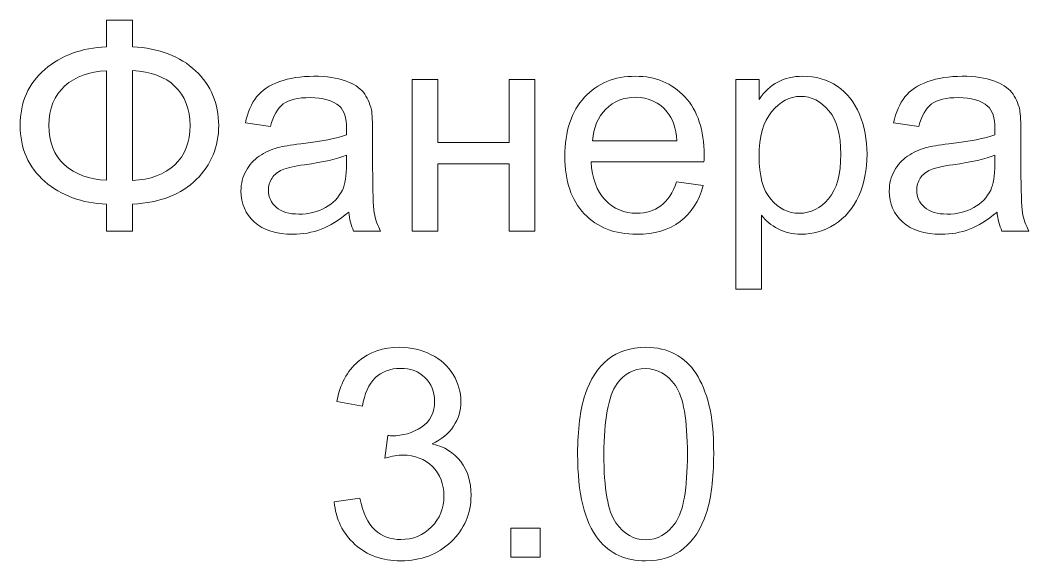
# Model space of a CAD drawing. Header units: centimetres. Extents: x -259 to 261, y 17 to 228.
# Drawn here: x -259.14 to -219.51, y 186.6 to 207.83 of the extents above; entities that cross this region are included whole.
import ezdxf

# ---------------------------------------------------------------- set-up
doc = ezdxf.new("R2010")
doc.units = ezdxf.units.CM
doc.header["$MEASUREMENT"] = 0
doc.layers.add('layer 1', color=7, linetype='Continuous')

msp = doc.modelspace()

# ---------------------------------------------------------------- linework, layer by layer
at = {"layer": 'layer 1', "color": 250, "lineweight": 9}
for points, knots in [([(-255.74402, 206.79057), (-255.74402, 206.79057), (-255.74402, 207.83448), (-255.74402, 207.83448), (-255.74402, 207.83448), (-255.74402, 207.83448), (-254.72306, 207.83448), (-254.72306, 207.83448), (-254.72306, 207.83448), (-254.72306, 207.83448), (-254.72306, 206.79057), (-254.72306, 206.79057), (-254.72306, 206.79057), (-253.67725, 206.73513), (-252.85131, 206.41966), (-252.24714, 205.84418), (-252.24714, 205.84418), (-251.64107, 205.2687), (-251.33899, 204.55555), (-251.33899, 203.70284), (-251.33899, 203.70284), (-251.33899, 202.86734), (-251.63151, 202.15802), (-252.21846, 201.57298), (-252.21846, 201.57298), (-252.80542, 200.98985), (-253.63901, 200.66673), (-254.72306, 200.60746), (-254.72306, 200.60746), (-254.72306, 200.60746), (-254.72306, 199.55209), (-254.72306, 199.55209), (-254.72306, 199.55209), (-254.72306, 199.55209), (-255.74402, 199.55209), (-255.74402, 199.55209), (-255.74402, 199.55209), (-255.74402, 199.55209), (-255.74402, 200.60746), (-255.74402, 200.60746), (-255.74402, 200.60746), (-256.71527, 200.6457), (-257.52401, 200.94205), (-258.17023, 201.49841), (-258.17023, 201.49841), (-258.81646, 202.05287), (-259.13957, 202.78895), (-259.13957, 203.70284), (-259.13957, 203.70284), (-259.13957, 204.61865), (-258.81646, 205.35282), (-258.17215, 205.90345), (-258.17215, 205.90345), (-257.52783, 206.45408), (-256.7191, 206.74851), (-255.74402, 206.79057)], [0, 0, 0, 0, 0.06666667, 0.06666667, 0.06666667, 0.06666667, 0.13333333, 0.13333333, 0.13333333, 0.13333333, 0.2, 0.2, 0.2, 0.2, 0.26666667, 0.26666667, 0.26666667, 0.26666667, 0.33333333, 0.33333333, 0.33333333, 0.33333333, 0.4, 0.4, 0.4, 0.4, 0.46666667, 0.46666667, 0.46666667, 0.46666667, 0.53333333, 0.53333333, 0.53333333, 0.53333333, 0.6, 0.6, 0.6, 0.6, 0.66666667, 0.66666667, 0.66666667, 0.66666667, 0.73333333, 0.73333333, 0.73333333, 0.73333333, 0.8, 0.8, 0.8, 0.8, 0.86666667, 0.86666667, 0.86666667, 0.86666667, 1, 1, 1, 1]), ([(-255.74402, 205.84992), (-256.42084, 205.81933), (-256.96764, 205.62049), (-257.38635, 205.24958), (-257.38635, 205.24958), (-257.80506, 204.87867), (-258.01537, 204.36245), (-258.01537, 203.69902), (-258.01537, 203.69902), (-258.01537, 203.04323), (-257.80888, 202.52893), (-257.39591, 202.1542), (-257.39591, 202.1542), (-256.98294, 201.77946), (-256.43231, 201.57871), (-255.74402, 201.54812), (-255.74402, 201.54812), (-255.74402, 201.54812), (-255.74402, 205.84992), (-255.74402, 205.84992)], [0, 0, 0, 0, 0.16666667, 0.16666667, 0.16666667, 0.16666667, 0.33333333, 0.33333333, 0.33333333, 0.33333333, 0.5, 0.5, 0.5, 0.5, 0.66666667, 0.66666667, 0.66666667, 0.66666667, 1, 1, 1, 1]), ([(-254.72306, 205.86139), (-254.72306, 205.86139), (-254.72306, 201.53665), (-254.72306, 201.53665), (-254.72306, 201.53665), (-254.02139, 201.57107), (-253.47076, 201.77564), (-253.06735, 202.15037), (-253.06735, 202.15037), (-252.66394, 202.52511), (-252.46319, 203.04132), (-252.46319, 203.69902), (-252.46319, 203.69902), (-252.46319, 204.34524), (-252.66011, 204.85572), (-253.05588, 205.23428), (-253.05588, 205.23428), (-253.45164, 205.61093), (-254.0061, 205.81933), (-254.72306, 205.86139)], [0, 0, 0, 0, 0.16666667, 0.16666667, 0.16666667, 0.16666667, 0.33333333, 0.33333333, 0.33333333, 0.33333333, 0.5, 0.5, 0.5, 0.5, 0.66666667, 0.66666667, 0.66666667, 0.66666667, 1, 1, 1, 1]), ([(-246.23036, 200.29773), (-246.6051, 199.97845), (-246.96645, 199.75475), (-247.3125, 199.62283), (-247.3125, 199.62283), (-247.65856, 199.49091), (-248.02947, 199.4259), (-248.42715, 199.4259), (-248.42715, 199.4259), (-249.08102, 199.4259), (-249.58385, 199.58459), (-249.93564, 199.90388), (-249.93564, 199.90388), (-250.28743, 200.22126), (-250.46333, 200.62849), (-250.46333, 201.12368), (-250.46333, 201.12368), (-250.46333, 201.41429), (-250.39641, 201.68004), (-250.26449, 201.92094), (-250.26449, 201.92094), (-250.13066, 202.16184), (-249.95667, 202.35304), (-249.74254, 202.49834), (-249.74254, 202.49834), (-249.52649, 202.64365), (-249.28559, 202.75454), (-249.01601, 202.8291), (-249.01601, 202.8291), (-248.81717, 202.88072), (-248.51701, 202.93043), (-248.11742, 202.98014), (-248.11742, 202.98014), (-247.30294, 203.07574), (-246.70069, 203.19236), (-246.3164, 203.3262), (-246.3164, 203.3262), (-246.31257, 203.46385), (-246.31066, 203.5518), (-246.31066, 203.58813), (-246.31066, 203.58813), (-246.31066, 203.99728), (-246.40626, 204.28597), (-246.59745, 204.45422), (-246.59745, 204.45422), (-246.85556, 204.68174), (-247.23985, 204.79454), (-247.74842, 204.79454), (-247.74842, 204.79454), (-248.22448, 204.79454), (-248.57627, 204.71042), (-248.80188, 204.54408), (-248.80188, 204.54408), (-249.0294, 204.37775), (-249.19573, 204.08331), (-249.30471, 203.65887), (-249.30471, 203.65887), (-249.30471, 203.65887), (-250.29126, 203.79653), (-250.29126, 203.79653), (-250.29126, 203.79653), (-250.2014, 204.21906), (-250.05418, 204.56129), (-249.84769, 204.82131), (-249.84769, 204.82131), (-249.64121, 205.08133), (-249.34295, 205.28017), (-248.95292, 205.42165), (-248.95292, 205.42165), (-248.5648, 205.56122), (-248.11168, 205.63196), (-247.59929, 205.63196), (-247.59929, 205.63196), (-247.09072, 205.63196), (-246.67584, 205.57269), (-246.35655, 205.45224), (-246.35655, 205.45224), (-246.03917, 205.33179), (-245.80401, 205.18266), (-245.65488, 205.00103), (-245.65488, 205.00103), (-245.50575, 204.8194), (-245.40059, 204.58997), (-245.33941, 204.31274), (-245.33941, 204.31274), (-245.30691, 204.14067), (-245.2897, 203.83094), (-245.2897, 203.38547), (-245.2897, 203.38547), (-245.2897, 203.38547), (-245.2897, 202.04713), (-245.2897, 202.04713), (-245.2897, 202.04713), (-245.2897, 201.11221), (-245.26867, 200.52143), (-245.22661, 200.27097), (-245.22661, 200.27097), (-245.18646, 200.02051), (-245.10234, 199.78152), (-244.97997, 199.55209), (-244.97997, 199.55209), (-244.97997, 199.55209), (-246.03535, 199.55209), (-246.03535, 199.55209), (-246.03535, 199.55209), (-246.13668, 199.76431), (-246.20168, 200.01286), (-246.23036, 200.29773)], [0, 0, 0, 0, 0.03571429, 0.03571429, 0.03571429, 0.03571429, 0.07142857, 0.07142857, 0.07142857, 0.07142857, 0.10714286, 0.10714286, 0.10714286, 0.10714286, 0.14285714, 0.14285714, 0.14285714, 0.14285714, 0.17857143, 0.17857143, 0.17857143, 0.17857143, 0.21428571, 0.21428571, 0.21428571, 0.21428571, 0.25, 0.25, 0.25, 0.25, 0.28571429, 0.28571429, 0.28571429, 0.28571429, 0.32142857, 0.32142857, 0.32142857, 0.32142857, 0.35714286, 0.35714286, 0.35714286, 0.35714286, 0.39285714, 0.39285714, 0.39285714, 0.39285714, 0.42857143, 0.42857143, 0.42857143, 0.42857143, 0.46428571, 0.46428571, 0.46428571, 0.46428571, 0.5, 0.5, 0.5, 0.5, 0.53571429, 0.53571429, 0.53571429, 0.53571429, 0.57142857, 0.57142857, 0.57142857, 0.57142857, 0.60714286, 0.60714286, 0.60714286, 0.60714286, 0.64285714, 0.64285714, 0.64285714, 0.64285714, 0.67857143, 0.67857143, 0.67857143, 0.67857143, 0.71428571, 0.71428571, 0.71428571, 0.71428571, 0.75, 0.75, 0.75, 0.75, 0.78571429, 0.78571429, 0.78571429, 0.78571429, 0.82142857, 0.82142857, 0.82142857, 0.82142857, 0.85714286, 0.85714286, 0.85714286, 0.85714286, 0.89285714, 0.89285714, 0.89285714, 0.89285714, 0.92857143, 0.92857143, 0.92857143, 0.92857143, 1, 1, 1, 1]), ([(-243.73914, 205.50577), (-243.73914, 205.50577), (-242.72966, 205.50577), (-242.72966, 205.50577), (-242.72966, 205.50577), (-242.72966, 205.50577), (-242.72966, 203.02794), (-242.72966, 203.02794), (-242.72966, 203.02794), (-242.72966, 203.02794), (-239.93062, 203.02794), (-239.93062, 203.02794), (-239.93062, 203.02794), (-239.93062, 203.02794), (-239.93062, 205.50577), (-239.93062, 205.50577), (-239.93062, 205.50577), (-239.93062, 205.50577), (-238.92114, 205.50577), (-238.92114, 205.50577), (-238.92114, 205.50577), (-238.92114, 205.50577), (-238.92114, 199.55209), (-238.92114, 199.55209), (-238.92114, 199.55209), (-238.92114, 199.55209), (-239.93062, 199.55209), (-239.93062, 199.55209), (-239.93062, 199.55209), (-239.93062, 199.55209), (-239.93062, 202.19052), (-239.93062, 202.19052), (-239.93062, 202.19052), (-239.93062, 202.19052), (-242.72966, 202.19052), (-242.72966, 202.19052), (-242.72966, 202.19052), (-242.72966, 202.19052), (-242.72966, 199.55209), (-242.72966, 199.55209), (-242.72966, 199.55209), (-242.72966, 199.55209), (-243.73914, 199.55209), (-243.73914, 199.55209), (-243.73914, 199.55209), (-243.73914, 199.55209), (-243.73914, 205.50577), (-243.73914, 205.50577)], [0, 0, 0, 0, 0.07692308, 0.07692308, 0.07692308, 0.07692308, 0.15384615, 0.15384615, 0.15384615, 0.15384615, 0.23076923, 0.23076923, 0.23076923, 0.23076923, 0.30769231, 0.30769231, 0.30769231, 0.30769231, 0.38461538, 0.38461538, 0.38461538, 0.38461538, 0.46153846, 0.46153846, 0.46153846, 0.46153846, 0.53846154, 0.53846154, 0.53846154, 0.53846154, 0.61538462, 0.61538462, 0.61538462, 0.61538462, 0.69230769, 0.69230769, 0.69230769, 0.69230769, 0.76923077, 0.76923077, 0.76923077, 0.76923077, 0.84615385, 0.84615385, 0.84615385, 0.84615385, 1, 1, 1, 1]), ([(-233.3441, 201.47929), (-233.3441, 201.47929), (-232.3002, 201.34164), (-232.3002, 201.34164), (-232.3002, 201.34164), (-232.46271, 200.73556), (-232.7667, 200.26332), (-233.21027, 199.92874), (-233.21027, 199.92874), (-233.65383, 199.59415), (-234.21976, 199.4259), (-234.90995, 199.4259), (-234.90995, 199.4259), (-235.77796, 199.4259), (-236.46625, 199.69357), (-236.97481, 200.22891), (-236.97481, 200.22891), (-237.48338, 200.76233), (-237.73767, 201.51371), (-237.73767, 202.47922), (-237.73767, 202.47922), (-237.73767, 203.47724), (-237.48147, 204.25347), (-236.96717, 204.8041), (-236.96717, 204.8041), (-236.45286, 205.35664), (-235.78561, 205.63196), (-234.9654, 205.63196), (-234.9654, 205.63196), (-234.17196, 205.63196), (-233.52382, 205.36238), (-233.02099, 204.82131), (-233.02099, 204.82131), (-232.51816, 204.28024), (-232.26578, 203.5193), (-232.26578, 202.53849), (-232.26578, 202.53849), (-232.26578, 202.47922), (-232.2677, 202.38936), (-232.27152, 202.27082), (-232.27152, 202.27082), (-232.27152, 202.27082), (-236.70524, 202.27082), (-236.70524, 202.27082), (-236.70524, 202.27082), (-236.667, 201.61886), (-236.48345, 201.11794), (-236.15078, 200.77189), (-236.15078, 200.77189), (-235.82002, 200.42583), (-235.40514, 200.25185), (-234.90995, 200.25185), (-234.90995, 200.25185), (-234.54096, 200.25185), (-234.22549, 200.34936), (-233.96547, 200.54437), (-233.96547, 200.54437), (-233.70354, 200.73939), (-233.49705, 201.05103), (-233.3441, 201.47929)], [0, 0, 0, 0, 0.0625, 0.0625, 0.0625, 0.0625, 0.125, 0.125, 0.125, 0.125, 0.1875, 0.1875, 0.1875, 0.1875, 0.25, 0.25, 0.25, 0.25, 0.3125, 0.3125, 0.3125, 0.3125, 0.375, 0.375, 0.375, 0.375, 0.4375, 0.4375, 0.4375, 0.4375, 0.5, 0.5, 0.5, 0.5, 0.5625, 0.5625, 0.5625, 0.5625, 0.625, 0.625, 0.625, 0.625, 0.6875, 0.6875, 0.6875, 0.6875, 0.75, 0.75, 0.75, 0.75, 0.8125, 0.8125, 0.8125, 0.8125, 0.875, 0.875, 0.875, 0.875, 1, 1, 1, 1]), ([(-231.02495, 197.26927), (-231.02495, 197.26927), (-231.02495, 205.50577), (-231.02495, 205.50577), (-231.02495, 205.50577), (-231.02495, 205.50577), (-230.10724, 205.50577), (-230.10724, 205.50577), (-230.10724, 205.50577), (-230.10724, 205.50577), (-230.10724, 204.7238), (-230.10724, 204.7238), (-230.10724, 204.7238), (-229.89119, 205.02588), (-229.64647, 205.2534), (-229.37307, 205.40444), (-229.37307, 205.40444), (-229.10157, 205.55548), (-228.77081, 205.63196), (-228.3827, 205.63196), (-228.3827, 205.63196), (-227.87413, 205.63196), (-227.42674, 205.50195), (-227.03863, 205.24002), (-227.03863, 205.24002), (-226.65051, 204.98), (-226.35799, 204.611), (-226.15915, 204.13685), (-226.15915, 204.13685), (-225.96222, 203.66078), (-225.8628, 203.14074), (-225.8628, 202.57291), (-225.8628, 202.57291), (-225.8628, 201.96683), (-225.97178, 201.42002), (-226.18974, 200.93249), (-226.18974, 200.93249), (-226.4077, 200.44686), (-226.72507, 200.07404), (-227.14187, 199.81402), (-227.14187, 199.81402), (-227.55675, 199.55591), (-227.99458, 199.4259), (-228.45344, 199.4259), (-228.45344, 199.4259), (-228.78993, 199.4259), (-229.09202, 199.49664), (-229.35777, 199.63813), (-229.35777, 199.63813), (-229.62544, 199.77961), (-229.8434, 199.95741), (-230.01547, 200.17346), (-230.01547, 200.17346), (-230.01547, 200.17346), (-230.01547, 197.26927), (-230.01547, 197.26927), (-230.01547, 197.26927), (-230.01547, 197.26927), (-231.02495, 197.26927), (-231.02495, 197.26927)], [0, 0, 0, 0, 0.0625, 0.0625, 0.0625, 0.0625, 0.125, 0.125, 0.125, 0.125, 0.1875, 0.1875, 0.1875, 0.1875, 0.25, 0.25, 0.25, 0.25, 0.3125, 0.3125, 0.3125, 0.3125, 0.375, 0.375, 0.375, 0.375, 0.4375, 0.4375, 0.4375, 0.4375, 0.5, 0.5, 0.5, 0.5, 0.5625, 0.5625, 0.5625, 0.5625, 0.625, 0.625, 0.625, 0.625, 0.6875, 0.6875, 0.6875, 0.6875, 0.75, 0.75, 0.75, 0.75, 0.8125, 0.8125, 0.8125, 0.8125, 0.875, 0.875, 0.875, 0.875, 1, 1, 1, 1]), ([(-220.75609, 200.29773), (-221.13083, 199.97845), (-221.49218, 199.75475), (-221.83823, 199.62283), (-221.83823, 199.62283), (-222.18429, 199.49091), (-222.5552, 199.4259), (-222.95288, 199.4259), (-222.95288, 199.4259), (-223.60675, 199.4259), (-224.10958, 199.58459), (-224.46137, 199.90388), (-224.46137, 199.90388), (-224.81316, 200.22126), (-224.98906, 200.62849), (-224.98906, 201.12368), (-224.98906, 201.12368), (-224.98906, 201.41429), (-224.92214, 201.68004), (-224.79022, 201.92094), (-224.79022, 201.92094), (-224.65639, 202.16184), (-224.4824, 202.35304), (-224.26827, 202.49834), (-224.26827, 202.49834), (-224.05222, 202.64365), (-223.81132, 202.75454), (-223.54174, 202.8291), (-223.54174, 202.8291), (-223.3429, 202.88072), (-223.04274, 202.93043), (-222.64315, 202.98014), (-222.64315, 202.98014), (-221.82867, 203.07574), (-221.22642, 203.19236), (-220.84213, 203.3262), (-220.84213, 203.3262), (-220.8383, 203.46385), (-220.83639, 203.5518), (-220.83639, 203.58813), (-220.83639, 203.58813), (-220.83639, 203.99728), (-220.93199, 204.28597), (-221.12318, 204.45422), (-221.12318, 204.45422), (-221.38129, 204.68174), (-221.76558, 204.79454), (-222.27415, 204.79454), (-222.27415, 204.79454), (-222.75021, 204.79454), (-223.102, 204.71042), (-223.32761, 204.54408), (-223.32761, 204.54408), (-223.55513, 204.37775), (-223.72146, 204.08331), (-223.83044, 203.65887), (-223.83044, 203.65887), (-223.83044, 203.65887), (-224.81699, 203.79653), (-224.81699, 203.79653), (-224.81699, 203.79653), (-224.72713, 204.21906), (-224.57991, 204.56129), (-224.37342, 204.82131), (-224.37342, 204.82131), (-224.16694, 205.08133), (-223.86868, 205.28017), (-223.47865, 205.42165), (-223.47865, 205.42165), (-223.09053, 205.56122), (-222.63741, 205.63196), (-222.12502, 205.63196), (-222.12502, 205.63196), (-221.61645, 205.63196), (-221.20157, 205.57269), (-220.88228, 205.45224), (-220.88228, 205.45224), (-220.5649, 205.33179), (-220.32974, 205.18266), (-220.18061, 205.00103), (-220.18061, 205.00103), (-220.03148, 204.8194), (-219.92632, 204.58997), (-219.86514, 204.31274), (-219.86514, 204.31274), (-219.83264, 204.14067), (-219.81543, 203.83094), (-219.81543, 203.38547), (-219.81543, 203.38547), (-219.81543, 203.38547), (-219.81543, 202.04713), (-219.81543, 202.04713), (-219.81543, 202.04713), (-219.81543, 201.11221), (-219.7944, 200.52143), (-219.75234, 200.27097), (-219.75234, 200.27097), (-219.71219, 200.02051), (-219.62807, 199.78152), (-219.5057, 199.55209), (-219.5057, 199.55209), (-219.5057, 199.55209), (-220.56108, 199.55209), (-220.56108, 199.55209), (-220.56108, 199.55209), (-220.66241, 199.76431), (-220.72741, 200.01286), (-220.75609, 200.29773)], [0, 0, 0, 0, 0.03571429, 0.03571429, 0.03571429, 0.03571429, 0.07142857, 0.07142857, 0.07142857, 0.07142857, 0.10714286, 0.10714286, 0.10714286, 0.10714286, 0.14285714, 0.14285714, 0.14285714, 0.14285714, 0.17857143, 0.17857143, 0.17857143, 0.17857143, 0.21428571, 0.21428571, 0.21428571, 0.21428571, 0.25, 0.25, 0.25, 0.25, 0.28571429, 0.28571429, 0.28571429, 0.28571429, 0.32142857, 0.32142857, 0.32142857, 0.32142857, 0.35714286, 0.35714286, 0.35714286, 0.35714286, 0.39285714, 0.39285714, 0.39285714, 0.39285714, 0.42857143, 0.42857143, 0.42857143, 0.42857143, 0.46428571, 0.46428571, 0.46428571, 0.46428571, 0.5, 0.5, 0.5, 0.5, 0.53571429, 0.53571429, 0.53571429, 0.53571429, 0.57142857, 0.57142857, 0.57142857, 0.57142857, 0.60714286, 0.60714286, 0.60714286, 0.60714286, 0.64285714, 0.64285714, 0.64285714, 0.64285714, 0.67857143, 0.67857143, 0.67857143, 0.67857143, 0.71428571, 0.71428571, 0.71428571, 0.71428571, 0.75, 0.75, 0.75, 0.75, 0.78571429, 0.78571429, 0.78571429, 0.78571429, 0.82142857, 0.82142857, 0.82142857, 0.82142857, 0.85714286, 0.85714286, 0.85714286, 0.85714286, 0.89285714, 0.89285714, 0.89285714, 0.89285714, 0.92857143, 0.92857143, 0.92857143, 0.92857143, 1, 1, 1, 1]), ([(-236.64788, 203.09677), (-236.64788, 203.09677), (-233.33263, 203.09677), (-233.33263, 203.09677), (-233.33263, 203.09677), (-233.3766, 203.59769), (-233.5047, 203.97242), (-233.7131, 204.22288), (-233.7131, 204.22288), (-234.03239, 204.611), (-234.44918, 204.80601), (-234.95966, 204.80601), (-234.95966, 204.80601), (-235.42235, 204.80601), (-235.81046, 204.65115), (-236.12593, 204.34142), (-236.12593, 204.34142), (-236.43948, 204.03169), (-236.61346, 203.61681), (-236.64788, 203.09677)], [0, 0, 0, 0, 0.16666667, 0.16666667, 0.16666667, 0.16666667, 0.33333333, 0.33333333, 0.33333333, 0.33333333, 0.5, 0.5, 0.5, 0.5, 0.66666667, 0.66666667, 0.66666667, 0.66666667, 1, 1, 1, 1]), ([(-230.10724, 202.4926), (-230.10724, 201.72975), (-229.95237, 201.16574), (-229.64456, 200.80057), (-229.64456, 200.80057), (-229.33483, 200.43539), (-228.96009, 200.25185), (-228.52035, 200.25185), (-228.52035, 200.25185), (-228.07297, 200.25185), (-227.69059, 200.44113), (-227.37321, 200.81969), (-227.37321, 200.81969), (-227.05392, 201.19824), (-226.89523, 201.78329), (-226.89523, 202.57673), (-226.89523, 202.57673), (-226.89523, 203.33384), (-227.0501, 203.89977), (-227.36174, 204.27642), (-227.36174, 204.27642), (-227.67338, 204.65306), (-228.04429, 204.84043), (-228.47638, 204.84043), (-228.47638, 204.84043), (-228.90465, 204.84043), (-229.28321, 204.63968), (-229.61205, 204.24009), (-229.61205, 204.24009), (-229.94281, 203.83859), (-230.10724, 203.25737), (-230.10724, 202.4926)], [0, 0, 0, 0, 0.11111111, 0.11111111, 0.11111111, 0.11111111, 0.22222222, 0.22222222, 0.22222222, 0.22222222, 0.33333333, 0.33333333, 0.33333333, 0.33333333, 0.44444444, 0.44444444, 0.44444444, 0.44444444, 0.55555556, 0.55555556, 0.55555556, 0.55555556, 0.66666667, 0.66666667, 0.66666667, 0.66666667, 0.77777778, 0.77777778, 0.77777778, 0.77777778, 1, 1, 1, 1]), ([(-246.31066, 202.53467), (-246.67775, 202.38554), (-247.22838, 202.25935), (-247.96255, 202.15611), (-247.96255, 202.15611), (-248.37935, 202.09684), (-248.67378, 202.02992), (-248.84585, 201.95536), (-248.84585, 201.95536), (-249.01793, 201.88079), (-249.14985, 201.77182), (-249.24353, 201.63033), (-249.24353, 201.63033), (-249.33721, 201.48694), (-249.38501, 201.32825), (-249.38501, 201.15236), (-249.38501, 201.15236), (-249.38501, 200.8866), (-249.28368, 200.66291), (-249.07911, 200.4851), (-249.07911, 200.4851), (-248.87453, 200.30729), (-248.57627, 200.21743), (-248.18433, 200.21743), (-248.18433, 200.21743), (-247.79622, 200.21743), (-247.45016, 200.30156), (-247.14617, 200.47172), (-247.14617, 200.47172), (-246.84409, 200.63997), (-246.62039, 200.87131), (-246.47891, 201.16383), (-246.47891, 201.16383), (-246.36993, 201.39135), (-246.3164, 201.72593), (-246.3164, 202.16758), (-246.3164, 202.16758), (-246.3164, 202.16758), (-246.31066, 202.53467), (-246.31066, 202.53467)], [0, 0, 0, 0, 0.09090909, 0.09090909, 0.09090909, 0.09090909, 0.18181818, 0.18181818, 0.18181818, 0.18181818, 0.27272727, 0.27272727, 0.27272727, 0.27272727, 0.36363636, 0.36363636, 0.36363636, 0.36363636, 0.45454545, 0.45454545, 0.45454545, 0.45454545, 0.54545455, 0.54545455, 0.54545455, 0.54545455, 0.63636364, 0.63636364, 0.63636364, 0.63636364, 0.72727273, 0.72727273, 0.72727273, 0.72727273, 0.81818182, 0.81818182, 0.81818182, 0.81818182, 1, 1, 1, 1]), ([(-220.83639, 202.53467), (-221.20348, 202.38554), (-221.75411, 202.25935), (-222.48828, 202.15611), (-222.48828, 202.15611), (-222.90508, 202.09684), (-223.19951, 202.02992), (-223.37158, 201.95536), (-223.37158, 201.95536), (-223.54366, 201.88079), (-223.67558, 201.77182), (-223.76926, 201.63033), (-223.76926, 201.63033), (-223.86294, 201.48694), (-223.91074, 201.32825), (-223.91074, 201.15236), (-223.91074, 201.15236), (-223.91074, 200.8866), (-223.80941, 200.66291), (-223.60484, 200.4851), (-223.60484, 200.4851), (-223.40026, 200.30729), (-223.102, 200.21743), (-222.71006, 200.21743), (-222.71006, 200.21743), (-222.32195, 200.21743), (-221.97589, 200.30156), (-221.6719, 200.47172), (-221.6719, 200.47172), (-221.36982, 200.63997), (-221.14612, 200.87131), (-221.00464, 201.16383), (-221.00464, 201.16383), (-220.89566, 201.39135), (-220.84213, 201.72593), (-220.84213, 202.16758), (-220.84213, 202.16758), (-220.84213, 202.16758), (-220.83639, 202.53467), (-220.83639, 202.53467)], [0, 0, 0, 0, 0.09090909, 0.09090909, 0.09090909, 0.09090909, 0.18181818, 0.18181818, 0.18181818, 0.18181818, 0.27272727, 0.27272727, 0.27272727, 0.27272727, 0.36363636, 0.36363636, 0.36363636, 0.36363636, 0.45454545, 0.45454545, 0.45454545, 0.45454545, 0.54545455, 0.54545455, 0.54545455, 0.54545455, 0.63636364, 0.63636364, 0.63636364, 0.63636364, 0.72727273, 0.72727273, 0.72727273, 0.72727273, 0.81818182, 0.81818182, 0.81818182, 0.81818182, 1, 1, 1, 1]), ([(-246.80203, 188.91614), (-246.80203, 188.91614), (-245.79254, 189.05379), (-245.79254, 189.05379), (-245.79254, 189.05379), (-245.67592, 188.48022), (-245.4809, 188.06725), (-245.20367, 187.81488), (-245.20367, 187.81488), (-244.92645, 187.5625), (-244.58613, 187.43632), (-244.18271, 187.43632), (-244.18271, 187.43632), (-243.70474, 187.43632), (-243.30133, 187.60074), (-242.9763, 187.92959), (-242.9763, 187.92959), (-242.65128, 188.25844), (-242.48876, 188.66568), (-242.48876, 189.1513), (-242.48876, 189.1513), (-242.48876, 189.61398), (-242.6398, 189.99636), (-242.9438, 190.29845), (-242.9438, 190.29845), (-243.24588, 190.59861), (-243.63017, 190.74966), (-244.09859, 190.74966), (-244.09859, 190.74966), (-244.28978, 190.74966), (-244.52686, 190.71142), (-244.81173, 190.63685), (-244.81173, 190.63685), (-244.81173, 190.63685), (-244.69893, 191.52015), (-244.69893, 191.52015), (-244.69893, 191.52015), (-244.63201, 191.51251), (-244.57657, 191.50868), (-244.53642, 191.50868), (-244.53642, 191.50868), (-244.10433, 191.50868), (-243.71812, 191.62149), (-243.37207, 191.84518), (-243.37207, 191.84518), (-243.02792, 192.06887), (-242.85585, 192.41302), (-242.85585, 192.87761), (-242.85585, 192.87761), (-242.85585, 193.24661), (-242.98204, 193.55251), (-243.2325, 193.79533), (-243.2325, 193.79533), (-243.48296, 194.03814), (-243.80607, 194.15859), (-244.20183, 194.15859), (-244.20183, 194.15859), (-244.59569, 194.15859), (-244.92262, 194.03431), (-245.18455, 193.78577), (-245.18455, 193.78577), (-245.44649, 193.53722), (-245.61473, 193.1644), (-245.6893, 192.6673), (-245.6893, 192.6673), (-245.6893, 192.6673), (-246.69879, 192.85084), (-246.69879, 192.85084), (-246.69879, 192.85084), (-246.57451, 193.52766), (-246.29537, 194.05343), (-245.85755, 194.42626), (-245.85755, 194.42626), (-245.42163, 194.79908), (-244.87674, 194.98453), (-244.22669, 194.98453), (-244.22669, 194.98453), (-243.7793, 194.98453), (-243.36633, 194.88894), (-242.98968, 194.69583), (-242.98968, 194.69583), (-242.61113, 194.50464), (-242.32243, 194.24271), (-242.12359, 193.91195), (-242.12359, 193.91195), (-241.92284, 193.57928), (-241.82342, 193.22749), (-241.82342, 192.85467), (-241.82342, 192.85467), (-241.82342, 192.50096), (-241.91902, 192.17976), (-242.10829, 191.88915), (-242.10829, 191.88915), (-242.29949, 191.59854), (-242.58245, 191.3672), (-242.95527, 191.19513), (-242.95527, 191.19513), (-242.46965, 191.08424), (-242.093, 190.85099), (-241.82342, 190.49728), (-241.82342, 190.49728), (-241.55575, 190.14549), (-241.42192, 189.70193), (-241.42192, 189.17233), (-241.42192, 189.17233), (-241.42192, 188.45537), (-241.68385, 187.84547), (-242.2058, 187.34646), (-242.2058, 187.34646), (-242.72966, 186.84745), (-243.39118, 186.5989), (-244.19036, 186.5989), (-244.19036, 186.5989), (-244.91115, 186.5989), (-245.50958, 186.81495), (-245.98564, 187.24513), (-245.98564, 187.24513), (-246.46362, 187.67531), (-246.73511, 188.23167), (-246.80203, 188.91614)], [0, 0, 0, 0, 0.03225806, 0.03225806, 0.03225806, 0.03225806, 0.06451613, 0.06451613, 0.06451613, 0.06451613, 0.09677419, 0.09677419, 0.09677419, 0.09677419, 0.12903226, 0.12903226, 0.12903226, 0.12903226, 0.16129032, 0.16129032, 0.16129032, 0.16129032, 0.19354839, 0.19354839, 0.19354839, 0.19354839, 0.22580645, 0.22580645, 0.22580645, 0.22580645, 0.25806452, 0.25806452, 0.25806452, 0.25806452, 0.29032258, 0.29032258, 0.29032258, 0.29032258, 0.32258065, 0.32258065, 0.32258065, 0.32258065, 0.35483871, 0.35483871, 0.35483871, 0.35483871, 0.38709677, 0.38709677, 0.38709677, 0.38709677, 0.41935484, 0.41935484, 0.41935484, 0.41935484, 0.4516129, 0.4516129, 0.4516129, 0.4516129, 0.48387097, 0.48387097, 0.48387097, 0.48387097, 0.51612903, 0.51612903, 0.51612903, 0.51612903, 0.5483871, 0.5483871, 0.5483871, 0.5483871, 0.58064516, 0.58064516, 0.58064516, 0.58064516, 0.61290323, 0.61290323, 0.61290323, 0.61290323, 0.64516129, 0.64516129, 0.64516129, 0.64516129, 0.67741935, 0.67741935, 0.67741935, 0.67741935, 0.70967742, 0.70967742, 0.70967742, 0.70967742, 0.74193548, 0.74193548, 0.74193548, 0.74193548, 0.77419355, 0.77419355, 0.77419355, 0.77419355, 0.80645161, 0.80645161, 0.80645161, 0.80645161, 0.83870968, 0.83870968, 0.83870968, 0.83870968, 0.87096774, 0.87096774, 0.87096774, 0.87096774, 0.90322581, 0.90322581, 0.90322581, 0.90322581, 0.93548387, 0.93548387, 0.93548387, 0.93548387, 1, 1, 1, 1]), ([(-237.23484, 190.78981), (-237.23484, 191.75914), (-237.13542, 192.54303), (-236.93658, 193.13572), (-236.93658, 193.13572), (-236.73583, 193.73032), (-236.43949, 194.18727), (-236.04563, 194.50656), (-236.04563, 194.50656), (-235.65369, 194.82584), (-235.15851, 194.98453), (-234.56199, 194.98453), (-234.56199, 194.98453), (-234.12225, 194.98453), (-233.73605, 194.89658), (-233.40146, 194.71878), (-233.40146, 194.71878), (-233.06879, 194.54097), (-232.79348, 194.28477), (-232.57934, 193.95019), (-232.57934, 193.95019), (-232.36521, 193.61752), (-232.19696, 193.21028), (-232.0746, 192.73039), (-232.0746, 192.73039), (-231.95032, 192.2505), (-231.88914, 191.60237), (-231.88914, 190.78981), (-231.88914, 190.78981), (-231.88914, 189.8262), (-231.98856, 189.04615), (-232.18549, 188.45345), (-232.18549, 188.45345), (-232.38242, 187.85885), (-232.67876, 187.4019), (-233.07261, 187.0807), (-233.07261, 187.0807), (-233.46456, 186.7595), (-233.96165, 186.5989), (-234.56199, 186.5989), (-234.56199, 186.5989), (-235.35161, 186.5989), (-235.97298, 186.87995), (-236.42419, 187.44397), (-236.42419, 187.44397), (-236.96526, 188.13225), (-237.23484, 189.2469), (-237.23484, 190.78981)], [0, 0, 0, 0, 0.07692308, 0.07692308, 0.07692308, 0.07692308, 0.15384615, 0.15384615, 0.15384615, 0.15384615, 0.23076923, 0.23076923, 0.23076923, 0.23076923, 0.30769231, 0.30769231, 0.30769231, 0.30769231, 0.38461538, 0.38461538, 0.38461538, 0.38461538, 0.46153846, 0.46153846, 0.46153846, 0.46153846, 0.53846154, 0.53846154, 0.53846154, 0.53846154, 0.61538462, 0.61538462, 0.61538462, 0.61538462, 0.69230769, 0.69230769, 0.69230769, 0.69230769, 0.76923077, 0.76923077, 0.76923077, 0.76923077, 0.84615385, 0.84615385, 0.84615385, 0.84615385, 1, 1, 1, 1]), ([(-236.20241, 190.78598), (-236.20241, 189.43426), (-236.04563, 188.53567), (-235.73017, 188.0921), (-235.73017, 188.0921), (-235.4147, 187.64663), (-235.02467, 187.42485), (-234.56199, 187.42485), (-234.56199, 187.42485), (-234.09931, 187.42485), (-233.70928, 187.64854), (-233.39382, 188.09401), (-233.39382, 188.09401), (-233.07835, 188.5414), (-232.92157, 189.43809), (-232.92157, 190.78598), (-232.92157, 190.78598), (-232.92157, 192.1377), (-233.07835, 193.0363), (-233.39382, 193.47986), (-233.39382, 193.47986), (-233.70737, 193.92534), (-234.10122, 194.14712), (-234.57346, 194.14712), (-234.57346, 194.14712), (-235.03614, 194.14712), (-235.40705, 193.95019), (-235.68428, 193.55825), (-235.68428, 193.55825), (-236.03034, 193.05924), (-236.20241, 192.13388), (-236.20241, 190.78598)], [0, 0, 0, 0, 0.11111111, 0.11111111, 0.11111111, 0.11111111, 0.22222222, 0.22222222, 0.22222222, 0.22222222, 0.33333333, 0.33333333, 0.33333333, 0.33333333, 0.44444444, 0.44444444, 0.44444444, 0.44444444, 0.55555556, 0.55555556, 0.55555556, 0.55555556, 0.66666667, 0.66666667, 0.66666667, 0.66666667, 0.77777778, 0.77777778, 0.77777778, 0.77777778, 1, 1, 1, 1]), ([(-239.85989, 186.73656), (-239.85989, 186.73656), (-239.85989, 187.8837), (-239.85989, 187.8837), (-239.85989, 187.8837), (-239.85989, 187.8837), (-238.71274, 187.8837), (-238.71274, 187.8837), (-238.71274, 187.8837), (-238.71274, 187.8837), (-238.71274, 186.73656), (-238.71274, 186.73656), (-238.71274, 186.73656), (-238.71274, 186.73656), (-239.85989, 186.73656), (-239.85989, 186.73656)], [0, 0, 0, 0, 0.2, 0.2, 0.2, 0.2, 0.4, 0.4, 0.4, 0.4, 0.6, 0.6, 0.6, 0.6, 1, 1, 1, 1])]:
    msp.add_open_spline(points, degree=3, knots=knots, dxfattribs=at)

doc.saveas('drawing.dxf')
